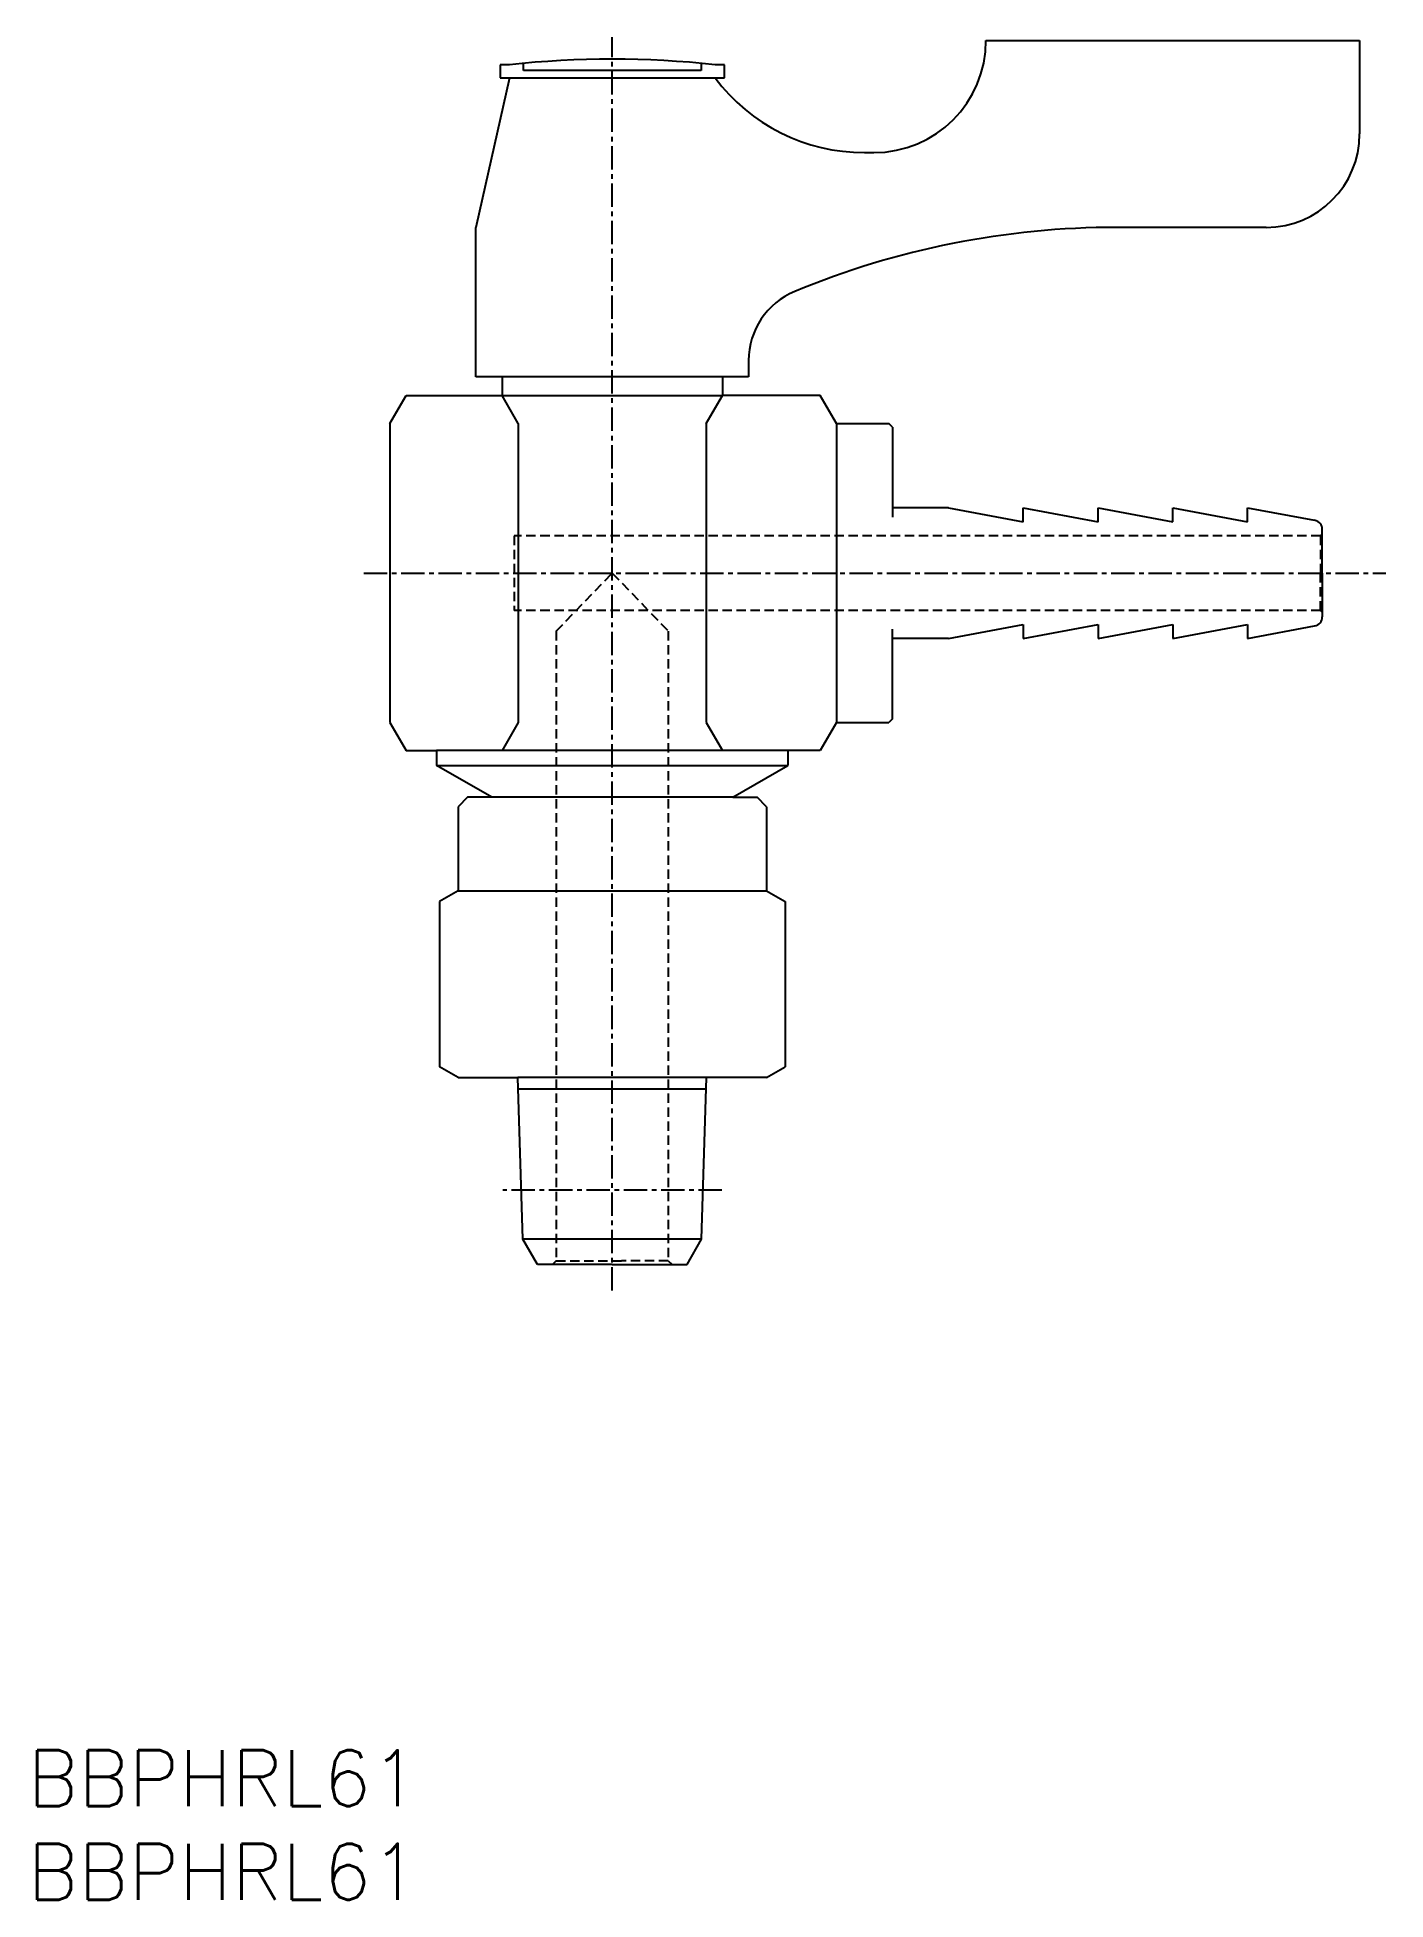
# Model space of a CAD drawing. Extents: x 0.5 to 72.7, y 0 to 99.7.
import ezdxf

# ---------------------------------------------------------------- set-up
doc = ezdxf.new("R2010")
doc.units = 0
doc.linetypes.add('CENTER', pattern=[2, 1.25, -0.25, 0.25, -0.25])
doc.linetypes.add('DASHED', pattern=[0.75, 0.5, -0.25])
doc.layers.get('0').update_dxf_attribs({"linetype": 'CONTINUOUS'})
doc.layers.add('CENTER', color=1, linetype='CENTER')
doc.styles.get("Standard").update_dxf_attribs({"font": 'txt.shx'})

# ---------------------------------------------------------------- blocks, each defined once
blk = doc.blocks.new('*U4')
at = {"color": 7, "linetype": 'CONTINUOUS'}
blk.add_text('BBPHRL61', height=3, dxfattribs=at).set_placement((0, 5))
blk = doc.blocks.new('*U5')
at = {"color": 7, "linetype": 'CONTINUOUS'}
blk.add_text('BBPHRL61', height=3, dxfattribs=at).set_placement((0, 0))

msp = doc.modelspace()

# ---------------------------------------------------------------- linework, layer by layer
at = {"color": 7, "linetype": 'CONTINUOUS'}
for p, q in [((51.289, 99.492), (71.289, 99.492)), ((71.289, 99.492), (71.289, 94.492)), ((25.789, 98.192), (25.289, 98.192)), ((25.289, 98.192), (25.289, 97.492)), ((26.539, 97.892), (26.539, 98.268)), ((36.039, 97.892), (26.539, 97.892)), ((36.039, 98.268), (36.039, 97.892)), ((37.289, 98.192), (36.789, 98.192)), ((37.289, 97.492), (37.289, 98.192)), ((25.789, 97.492), (23.989, 89.492)), ((25.289, 97.492), (26.939, 97.492)), ((25.789, 97.492), (36.789, 97.492)), ((35.639, 97.492), (37.289, 97.492)), ((44.789, 93.492), (45.289, 93.492)), ((23.989, 81.492), (23.989, 89.492)), ((66.289, 89.492), (58.289, 89.492)), ((38.589, 82.367), (38.589, 81.492)), ((25.389, 81.492), (23.989, 81.492)), ((25.389, 81.492), (25.389, 80.492)), ((37.189, 81.492), (25.389, 81.492)), ((37.189, 81.492), (37.189, 80.492)), ((38.589, 81.492), (37.189, 81.492)), ((19.389, 78.992), (20.255, 80.492)), ((20.255, 80.492), (25.389, 80.492)), ((25.389, 80.492), (37.189, 80.492)), ((26.255, 78.992), (25.389, 80.492)), ((36.323, 78.992), (37.189, 80.492)), ((42.423, 80.492), (37.189, 80.492)), ((43.289, 78.992), (42.423, 80.492)), ((19.389, 78.992), (19.389, 62.992)), ((26.255, 78.992), (26.255, 62.992)), ((36.323, 78.992), (36.323, 62.992)), ((43.289, 78.992), (43.289, 62.992)), ((43.289, 78.992), (46.089, 78.992)), ((46.289, 78.792), (46.089, 78.992)), ((46.289, 78.792), (46.289, 73.992)), ((46.289, 63.192), (46.289, 67.992)), ((19.389, 62.992), (20.255, 61.492)), ((26.255, 62.992), (25.389, 61.492)), ((36.323, 62.992), (37.189, 61.492)), ((43.289, 62.992), (42.423, 61.492)), ((43.289, 62.992), (46.089, 62.992)), ((46.289, 63.192), (46.089, 62.992)), ((20.255, 61.492), (21.889, 61.492)), ((21.889, 61.492), (21.889, 60.695)), ((40.689, 61.492), (21.889, 61.492)), ((40.689, 61.492), (40.689, 60.695)), ((42.423, 61.492), (40.689, 61.492)), ((24.839, 58.992), (21.889, 60.695)), ((21.889, 60.695), (40.689, 60.695)), ((37.739, 58.992), (40.689, 60.695)), ((23.539, 58.992), (23.039, 58.492)), ((24.839, 58.992), (23.539, 58.992)), ((37.739, 58.992), (24.839, 58.992)), ((37.739, 58.992), (39.039, 58.992)), ((39.539, 58.492), (39.039, 58.992)), ((23.039, 58.492), (23.039, 53.992)), ((39.539, 58.492), (39.539, 53.992)), ((23.039, 53.992), (22.039, 53.414)), ((23.039, 53.992), (39.539, 53.992)), ((39.539, 53.992), (40.539, 53.414)), ((22.039, 53.414), (22.039, 44.569)), ((40.539, 53.414), (40.539, 44.569)), ((23.039, 43.992), (22.039, 44.569)), ((23.039, 43.992), (26.237, 43.992)), ((26.507, 35.347), (26.237, 43.992)), ((36.341, 43.992), (26.237, 43.992)), ((36.071, 35.347), (36.341, 43.992)), ((39.539, 43.992), (36.341, 43.992)), ((39.539, 43.992), (40.539, 44.569)), ((26.255, 43.392), (36.323, 43.392)), ((27.289, 33.992), (26.507, 35.347)), ((36.071, 35.347), (26.507, 35.347)), ((35.289, 33.992), (36.071, 35.347)), ((31.289, 33.992), (27.289, 33.992)), ((31.289, 33.992), (35.289, 33.992))]:
    msp.add_line(p, q, dxfattribs=at)
for p, q in [((49.289, 74.492), (46.289, 74.492)), ((49.289, 74.492), (53.289, 73.742)), ((53.289, 73.742), (53.289, 74.492)), ((53.289, 74.492), (57.289, 73.742)), ((57.289, 73.742), (57.289, 74.492)), ((57.289, 74.492), (61.289, 73.742)), ((61.289, 73.742), (61.289, 74.492)), ((61.289, 74.492), (65.289, 73.742)), ((65.289, 74.492), (68.881, 73.818)), ((65.289, 73.742), (65.289, 74.492)), ((69.289, 70.992), (69.289, 73.327)), ((69.289, 70.992), (69.289, 68.657)), ((49.289, 67.492), (53.289, 68.242)), ((53.289, 68.242), (53.289, 67.492)), ((53.289, 67.492), (57.289, 68.242)), ((57.289, 68.242), (57.289, 67.492)), ((57.289, 67.492), (61.289, 68.242)), ((61.289, 68.242), (61.289, 67.492)), ((61.289, 67.492), (65.289, 68.242)), ((65.289, 68.242), (65.289, 67.492)), ((65.289, 67.492), (68.881, 68.165)), ((49.289, 67.492), (46.289, 67.492))]:
    msp.add_line(p, q)
at = {"color": 3, "linetype": 'DASHED'}
for p, q in [((69.189, 72.992), (26.039, 72.992)), ((26.039, 72.992), (26.039, 68.992)), ((69.189, 72.992), (69.289, 73.092)), ((69.189, 72.992), (69.189, 70.992)), ((28.289, 67.888), (31.289, 70.992)), ((31.289, 70.992), (34.289, 67.888)), ((69.189, 68.992), (69.189, 70.992)), ((69.189, 68.992), (26.039, 68.992)), ((69.189, 68.992), (69.289, 68.892)), ((28.289, 67.888), (28.289, 34.192)), ((34.289, 67.888), (34.289, 34.192)), ((28.289, 34.192), (28.089, 33.992)), ((28.289, 34.192), (31.789, 34.192)), ((34.289, 34.192), (31.789, 34.192)), ((34.289, 34.192), (34.489, 33.992))]:
    msp.add_line(p, q, dxfattribs=at)
at = {"color": 7, "linetype": 'CONTINUOUS'}
for centre, radius, start, end in [((45.289, 99.492), 6, 270, 0), ((31.289, 47.925), 50.567, 83.75574, 96.24426), ((44.789, 103.492), 10, 216.8699, 270), ((66.289, 94.492), 5, 270, 0), ((58.289, 44.492), 45, 90, 112.5151), ((42.589, 82.367), 4, 112.5151, 180)]:
    msp.add_arc(centre, radius, start, end, dxfattribs=at)
for centre, start, end in [((68.789, 73.327), 0, 79.38034), ((68.789, 68.657), 280.61966, 0)]:
    msp.add_arc(centre, 0.5, start, end)
at = {"layer": 'CENTER', "color": 1, "linetype": 'CENTER'}
for p, q in [((31.289, 32.595), (31.289, 99.665)), ((17.992, 70.992), (72.686, 70.992)), ((37.153, 37.962), (25.425, 37.962))]:
    msp.add_line(p, q, dxfattribs=at)

# ---------------------------------------------------------------- block references
at = {"color": 7, "linetype": 'CONTINUOUS'}
for name in ['*U4', '*U5']:
    msp.add_blockref(name, (0, 0), dxfattribs=at)

doc.saveas('drawing.dxf')
